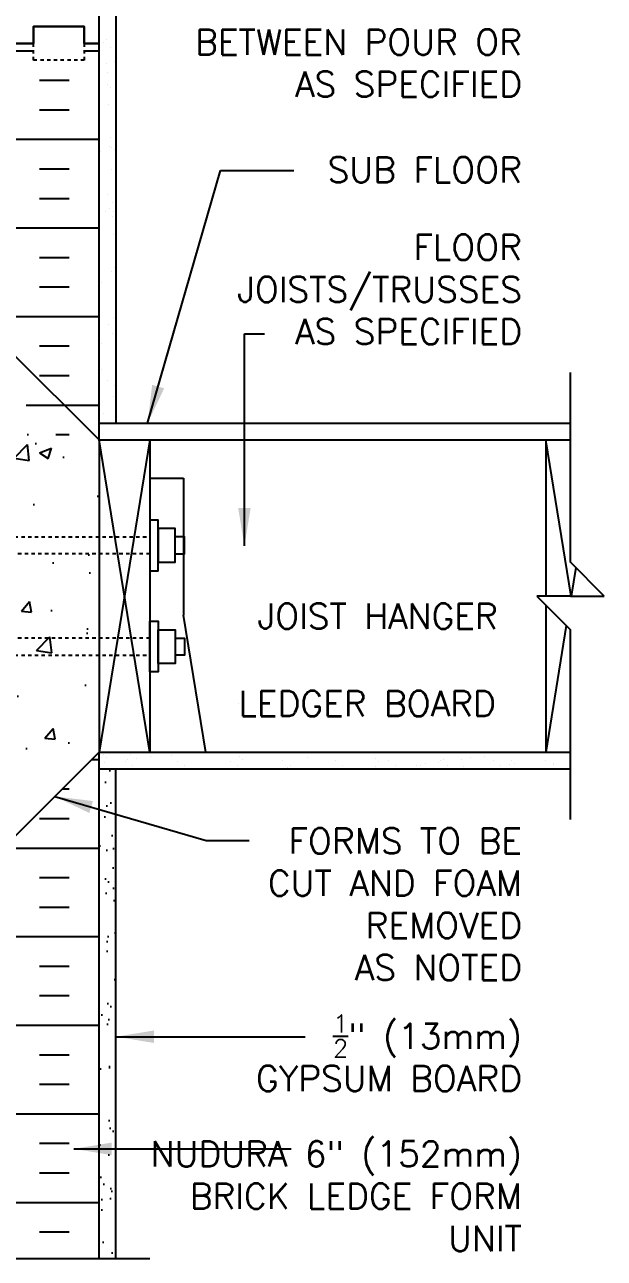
# Model space of a CAD drawing. Header units: inches. Extents: x 33.7 to 93.1, y -32.4 to 59.8.
# Drawn here: x 63.02 to 80.18, y -0.35 to 36.2 of the extents above; entities that cross this region are included whole.
import ezdxf
from ezdxf.enums import TextEntityAlignment as Align

# ---------------------------------------------------------------- set-up
doc = ezdxf.new("R2010")
doc.units = ezdxf.units.IN
doc.header["$LTSCALE"] = 0.5
doc.header["$MEASUREMENT"] = 0
doc.linetypes.add('DASHED2', pattern=[0.375, 0.25, -0.125])
doc.linetypes.add('HIDDEN2', pattern=[0.1875, 0.125, -0.0625])
for name, color, linetype in [('HATCH', 12, 'Continuous'), ('LINE15', 9, 'Continuous'), ('LINE18', 9, 'Continuous'), ('line25', 2, 'Continuous'), ('LINE50', 5, 'Continuous'), ('LINE9', 9, 'Continuous'), ('TEXT', 4, 'Continuous')]:
    doc.layers.add(name, color=color, linetype=linetype)
doc.styles.add('DIM', font='romans.shx', dxfattribs={"width": 0.7})
doc.styles.add('ROMANS', font='romans.shx', dxfattribs={"height": 1.125})
doc.dimstyles.new('ext_12', dxfattribs={"dimscale": 12, "dimtxt": 0.09375, "dimasz": 0.09375, "dimexe": 0.09375, "dimexo": 0.0625, "dimgap": 0.0625, "dimtad": 1, "dimdec": 1, "dimzin": 3, "dimdsep": 46, "dimlunit": 4, "dimtxsty": 'DIM', "dimcen": 0.09, "dimdle": 0.09375, "dimclrt": 4, "dimadec": 0, "dimazin": 0, "dimtfac": 1, "dimtdec": 1, "dimtmove": 2, "dimatfit": 3, "dimfxl": 0, "dimfrac": 2, "dimtolj": 1, "dimtzin": 0, "dimarcsym": 0})

msp = doc.modelspace()

# ---------------------------------------------------------------- hatches: boundary and pattern name
at = {"layer": 'HATCH'}
h = msp.add_hatch(dxfattribs=at)
h.set_pattern_fill('INSUL', color=256, scale=7, style=0)
h.set_pattern_definition([(0, (-57.2932, -14.4443), (0, 2.625), []), (0, (-57.2932, -13.5693), (0, 2.625), [0.875, -0.875]), (0, (-57.2932, -12.6943), (0, 2.625), [0.875, -0.875])])
h.paths.add_polyline_path([(65.222, 35.649), (64.784, 35.649), (64.784, 35.149), (63.284, 35.149), (63.284, 35.649), (62.597, 35.649), (62.597, 25.399), (65.222, 22.774), (65.222, 23.899)])
h.paths.add_polyline_path([(65.222, 14.649), (62.597, 12.024), (62.597, -0.351), (65.222, -0.351)])
h = msp.add_hatch(dxfattribs=at)
h.set_pattern_fill('AR-CONC', color=256, scale=0.5, style=0)
h.set_pattern_definition([(50, (-70.8275, -135.99), (3.5863, -0.31376), [0.375, -4.125]), (355, (-70.8275, -135.99), (-0.693757, 3.76096), [0.3, -3.3]), (100.4514, (-70.5287, -136.016), (2.892547, 3.4472), [0.3187, -3.50571]), (46.1842, (-70.8275, -134.99), (5.336205, -0.827595), [0.5625, -6.1875]), (96.6356, (-70.383, -135.059), (4.67331, 4.87059), [0.47805, -5.25856]), (351.1842, (-70.8275, -134.99), (4.67331, 4.8706), [0.45, -4.95]), (21, (-70.3275, -135.24), (2.984535, -2.013094), [0.375, -4.125]), (326, (-70.3275, -135.24), (1.216577, 3.62575), [0.3, -3.3]), (71.4514, (-70.0788, -135.4077), (4.201113, 1.61265), [0.3187, -3.50571]), (37.5, (-70.8275, -135.99), (0.060799, 1.664469), [0, -3.26, 0, -3.35, 0, -3.3125]), (7.5, (-70.8275, -135.99), (1.315348, 1.972059), [0, -1.91, 0, -3.185, 0, -1.2625]), (327.5, (-71.9425, -135.99), (2.669112, -0.112774), [0, -1.25, 0, -3.9, 0, -5.175]), (317.5, (-72.4425, -135.99), (2.91593, 0.500525), [0, -1.625, 0, -2.59, 0, -3.675])])
h.paths.add_polyline_path([(65.222, 21.337), (62.597, 21.337), (62.597, 17.212), (65.222, 17.212)])
h.paths.add_polyline_path([(65.222, 15.774), (65.222, 16.712), (62.597, 16.712), (62.597, 13.149)])
h.paths.add_polyline_path([(62.597, 25.399), (62.597, 21.837), (65.222, 21.837), (65.222, 22.774)])
h = msp.add_hatch(dxfattribs=at)
h.set_pattern_fill('AR-SAND', color=256, scale=0.5, style=0)
h.set_pattern_definition([(37.5, (42.7951, -13.22555), (-0.031497, 0.963412), [0, -0.76, 0, -0.85, 0, -0.8125]), (7.5, (42.7951, -13.2255), (0.88489, 1.411073), [0, -0.41, 0, -0.685, 0, -0.2625]), (327.5, (42.1801, -13.22555), (1.55707, 0.00283), [0, -0.25, 0, -0.9, 0, -1.175]), (317.5, (42.1801, -13.2255), (1.503063, 0.43884), [0, -0.125, 0, -0.59, 0, -0.675])])
h.paths.add_polyline_path([(65.722, 13.838), (65.628, 14.149), (65.222, 14.149), (65.222, -0.351), (65.722, -0.351)])

# ---------------------------------------------------------------- linework, layer by layer
for p, q in [((65.358, 35.675), (65.358, 35.675)), ((65.453, 35.763), (65.453, 35.763)), ((65.569, 35.541), (65.569, 35.541)), ((65.691, 35.099), (65.691, 35.099)), ((65.431, 35.065), (65.431, 35.065)), ((65.484, 34.8), (65.484, 34.8)), ((65.478, 34.44), (65.478, 34.44)), ((65.57, 34.355), (65.57, 34.355)), ((65.516, 33.836), (65.516, 33.836)), ((65.527, 32.579), (65.527, 32.579)), ((65.547, 32.873), (65.547, 32.873)), ((65.579, 32.55), (65.579, 32.55)), ((65.267, 32.454), (65.267, 32.454)), ((65.674, 32.507), (65.674, 32.507)), ((65.579, 31.909), (65.579, 31.909)), ((65.223, 31.782), (65.223, 31.782)), ((65.468, 31.186), (65.468, 31.186)), ((65.546, 30.745), (65.546, 30.745)), ((65.61, 30.946), (65.61, 30.946)), ((65.416, 30.664), (65.416, 30.664)), ((65.627, 30.53), (65.627, 30.53)), ((65.638, 30.66), (65.638, 30.66)), ((65.642, 29.983), (65.642, 29.983)), ((65.25, 29.862), (65.25, 29.862)), ((65.595, 28.884), (65.595, 28.884)), ((65.673, 29.019), (65.673, 29.019)), ((65.233, 28.791), (65.233, 28.791)), ((65.304, 28.575), (65.304, 28.575)), ((65.711, 28.629), (65.711, 28.629)), ((65.705, 28.056), (65.705, 28.056)), ((65.637, 27.539), (65.637, 27.539)), ((65.505, 27.307), (65.505, 27.307)), ((65.282, 26.771), (65.282, 26.771)), ((65.614, 27.05), (65.614, 27.05)), ((65.706, 26.965), (65.706, 26.965)), ((65.287, 25.984), (65.287, 25.984)), ((65.475, 25.653), (65.475, 25.653)), ((65.228, 25.587), (65.228, 25.587)), ((65.685, 25.519), (65.685, 25.519)), ((65.663, 25.189), (65.663, 25.189)), ((65.341, 24.696), (65.341, 24.696)), ((66.722, 23.899), (65.222, 14.649)), ((66.722, 14.649), (65.222, 23.899)), ((79.196, 19.274), (78.446, 23.899)), ((79.333, 20.12), (79.196, 19.274)), ((79.054, 18.399), (78.446, 14.649)), ((67.683, 14.648), (67.683, 14.648)), ((68.805, 14.633), (68.805, 14.633)), ((70.084, 14.627), (70.084, 14.627)), ((65.341, 14.587), (65.341, 14.587)), ((65.398, 14.347), (65.398, 14.347)), ((65.433, 14.503), (65.433, 14.503)), ((65.995, 14.379), (65.995, 14.379)), ((66.077, 14.437), (66.077, 14.437)), ((66.146, 14.568), (66.146, 14.568)), ((66.337, 14.471), (66.337, 14.471)), ((66.744, 14.524), (66.744, 14.524)), ((67.371, 14.543), (67.371, 14.543)), ((67.423, 14.614), (67.423, 14.614)), ((67.496, 14.617), (67.496, 14.617)), ((67.552, 14.382), (67.552, 14.382)), ((69.109, 14.385), (69.109, 14.385)), ((69.372, 14.526), (69.372, 14.526)), ((69.464, 14.441), (69.464, 14.441)), ((70.666, 14.387), (70.666, 14.387)), ((71.402, 14.482), (71.402, 14.482)), ((72.223, 14.39), (72.223, 14.39)), ((73.403, 14.464), (73.403, 14.464)), ((73.495, 14.38), (73.495, 14.38)), ((73.78, 14.393), (73.78, 14.393)), ((73.991, 14.259), (73.991, 14.259)), ((74.614, 14.266), (74.614, 14.266)), ((74.874, 14.3), (74.874, 14.3)), ((75.28, 14.354), (75.28, 14.354)), ((75.337, 14.396), (75.337, 14.396)), ((75.433, 14.42), (75.433, 14.42)), ((75.548, 14.262), (75.548, 14.262)), ((75.959, 14.443), (75.959, 14.443)), ((76.22, 14.477), (76.22, 14.477)), ((76.626, 14.531), (76.626, 14.531)), ((76.894, 14.399), (76.894, 14.399)), ((77.105, 14.264), (77.105, 14.264)), ((77.305, 14.62), (77.305, 14.62)), ((77.358, 14.283), (77.358, 14.283)), ((77.434, 14.403), (77.434, 14.403)), ((77.526, 14.319), (77.526, 14.319)), ((78.451, 14.402), (78.451, 14.402)), ((78.662, 14.267), (78.662, 14.267)), ((78.667, 14.3), (78.667, 14.3)), ((66.206, 14.245), (66.206, 14.245)), ((67.763, 14.248), (67.763, 14.248)), ((69.32, 14.25), (69.32, 14.25)), ((69.481, 14.164), (69.481, 14.164)), ((70.79, 14.181), (70.79, 14.181)), ((70.877, 14.253), (70.877, 14.253)), ((72.069, 14.175), (72.069, 14.175)), ((72.434, 14.256), (72.434, 14.256)), ((73.42, 14.224), (73.42, 14.224)), ((73.934, 14.176), (73.934, 14.176)), ((74.728, 14.24), (74.728, 14.24)), ((76.007, 14.234), (76.007, 14.234))]:
    msp.add_line(p, q, dxfattribs=at)
at = {"layer": 'LINE15', "linetype": 'HIDDEN2'}
for points in [[(66.722, 20.524), (61.222, 20.524, -0.414214), (60.722, 21.024), (60.722, 22.524), (61.222, 22.524), (61.222, 21.124, 0.414214), (61.322, 21.024), (66.722, 21.024)], [(66.722, 18.024), (61.222, 18.024, 0.414214), (60.722, 17.524), (60.722, 16.024), (61.222, 16.024), (61.222, 17.424, -0.414214), (61.322, 17.524), (66.722, 17.524)]]:
    msp.add_lwpolyline(points, format="xyb", dxfattribs=at)
at = {"layer": 'LINE18'}
for points in [[(66.722, 20.024), (66.972, 20.024), (66.972, 21.524), (66.722, 21.524)], [(66.972, 20.274), (67.472, 20.274), (67.472, 21.274), (66.972, 21.274)], [(66.722, 18.524), (66.972, 18.524), (66.972, 17.024), (66.722, 17.024)], [(66.972, 18.274), (67.472, 18.274), (67.472, 17.274), (66.972, 17.274)]]:
    msp.add_lwpolyline(points, close=True, dxfattribs=at)
for points in [[(67.472, 20.524), (67.752, 20.524), (67.752, 21.024), (67.472, 21.024)], [(67.472, 18.024), (67.752, 18.024), (67.752, 17.524), (67.472, 17.524)]]:
    msp.add_lwpolyline(points, dxfattribs=at)
at = {"layer": 'line25'}
for p, q in [((65.222, 23.899), (62.597, 26.524)), ((65.222, 23.899), (79.179, 23.899)), ((65.222, 23.899), (65.222, 14.649)), ((66.722, 23.899), (66.722, 14.649)), ((78.446, 23.899), (78.446, 19.274)), ((78.446, 19.007), (78.446, 14.649)), ((65.222, 14.649), (62.597, 12.024)), ((65.222, 14.649), (79.179, 14.649))]:
    msp.add_line(p, q, dxfattribs=at)
at = {"layer": 'LINE50'}
for p, q in [((65.222, 35.649), (65.222, 51.943)), ((65.222, 23.899), (65.222, 35.649)), ((65.222, -0.351), (65.222, 14.649))]:
    msp.add_line(p, q, dxfattribs=at)
for points in [[(62.597, 35.649), (63.284, 35.649), (63.284, 36.149), (64.784, 36.149), (64.784, 35.649), (65.222, 35.649)], [(65.222, 35.649), (64.784, 35.649), (64.784, 36.149), (63.284, 36.149), (63.284, 35.649), (62.597, 35.649)]]:
    msp.add_lwpolyline(points, dxfattribs=at)
at = {"layer": 'LINE9'}
for p, q in [((65.722, 51.943), (65.722, 24.399)), ((79.179, 20.274), (79.179, 25.899)), ((65.222, 24.399), (79.179, 24.399)), ((66.722, 22.768), (67.722, 22.768)), ((67.722, 22.768), (67.722, 18.708)), ((80.179, 19.274), (79.179, 20.274)), ((78.179, 19.274), (79.179, 18.274)), ((79.179, 19.274), (78.179, 19.274)), ((79.179, 19.274), (80.179, 19.274)), ((68.38, 14.649), (67.722, 18.708)), ((79.179, 12.649), (79.179, 18.274)), ((65.222, 14.149), (79.179, 14.149)), ((65.722, -0.351), (65.722, 14.149)), ((60.597, -0.351), (66.722, -0.351))]:
    msp.add_line(p, q, dxfattribs=at)
at = {"layer": 'LINE9', "linetype": 'DASHED2', "ltscale": 0.15}
msp.add_lwpolyline([(64.784, 35.649), (64.784, 35.649), (64.784, 35.149), (63.284, 35.149), (63.284, 35.649), (63.284, 35.649)], dxfattribs=at)
at = {"layer": 'TEXT'}
msp.add_line((69.362, 16.103), (69.362, 16.103), dxfattribs=at)
for points in [[(67.722, 18.708, 0, 0.36, 0), (68.802, 18.708, 0, 0, 0), (70.176, 18.708, 0, 0, 0)], [(65.972, 16.103, 0, 0.36, 0), (67.052, 16.103, 0, 0, 0), (69.362, 16.103, 0, 0, 0)]]:
    msp.add_lwpolyline(points, format="xyseb", dxfattribs=at)

# ---------------------------------------------------------------- texts
at = {"layer": 'TEXT', "style": 'ROMANS'}
for s, p in [(' JOIST HANGER', (69.406, 18.677)), (' LEDGER BOARD', (68.833, 16.086))]:
    msp.add_text(s, height=0.75, dxfattribs=at).set_placement(p, align=Align.MIDDLE_LEFT)
at = {"layer": 'TEXT', "char_height": 0.75, "attachment_point": 6, "style": 'ROMANS'}
for s, insert, width in [('\\A1;WET SET DOWELS TO MATCH VERTICAL REINFORCEMENT {\\A0;BETWEEN POUR OR AS SPECIFIED}', (77.74, 36.94), 11.43486), ('\\A1;{\\H1x;SUB FLOOR}', (77.74, 31.904), 11.43486), ('\\A1;FLOOR JOISTS/TRUSSES \\PAS SPECIFIED', (77.74, 28.358), 11.43486), ('FORMS TO BE \\PCUT AND FOAM REMOVED \\PAS NOTED', (77.74, 10.14), 11.43486), ('\\A1;{\\H0.7x;\\S1/2;}" (13mm) GYPSUM BOARD', (77.74, 5.735), 9.51133), ('\\A1;NUDURA 6" (152mm) BRICK LEDGE FORM UNIT', (77.74, 1.491), 12.01823)]:
    msp.add_mtext(s, dxfattribs=dict(at, insert=insert, width=width))

# ---------------------------------------------------------------- leaders
at = {"layer": 'TEXT'}
for points, override in [([(66.661, 24.399), (68.817, 31.887), (70.988, 31.887)], {"dimgap": 0.0625, "dimtad": 0}), ([(69.525, 20.76), (69.525, 27.038), (70.119, 27.038)], {"dimgap": 0.0625, "dimtad": 0}), ([(63.909, 13.337), (68.395, 12.025), (69.667, 12.025)], {"dimgap": 0.0625, "dimtad": 0}), ([(65.722, 6.216), (71.322, 6.216)], {"dimgap": 0.0625, "dimtad": 0}), ([(64.475, 2.893), (70.911, 2.893)], {"dimtad": 0})]:
    msp.add_leader(points, dimstyle='ext_12', override=override, dxfattribs=at)

doc.saveas('drawing.dxf')
